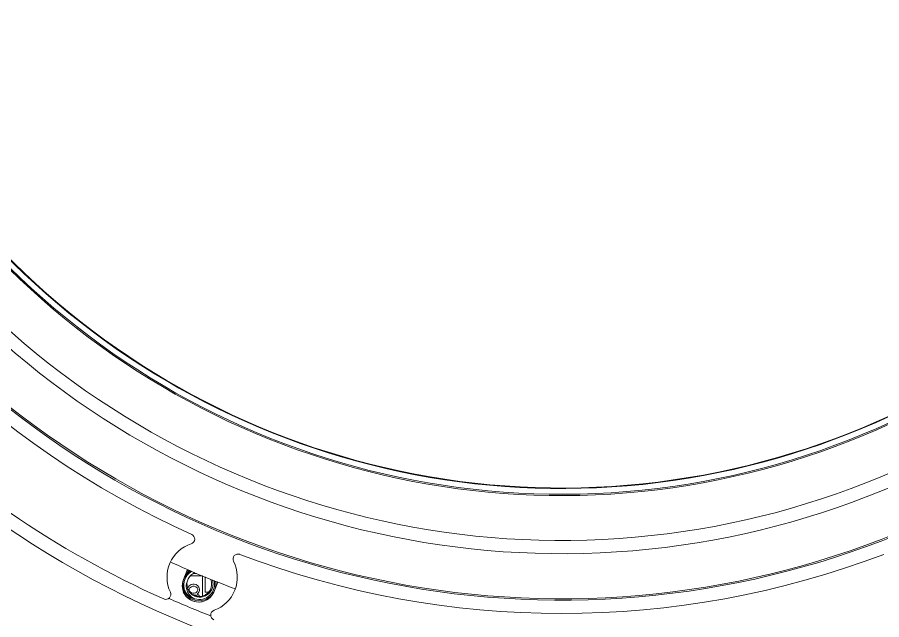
# Model space of a CAD drawing. Header units: millimetres. Extents: x 1177 to 4147, y 93 to 2194.
# Drawn here: x 1704.1 to 1876.2, y 1505.7 to 1625.6 of the extents above; entities that cross this region are included whole.
import ezdxf

# ---------------------------------------------------------------- set-up
doc = ezdxf.new("R2010")
doc.units = ezdxf.units.MM
doc.header["$LTSCALE"] = 0.1
doc.layers.get('0').update_dxf_attribs({"lineweight": 13})
doc.layers.add('标注', color=251, linetype='Continuous', lineweight=9)

msp = doc.modelspace()

# ---------------------------------------------------------------- linework, layer by layer
for p, q in [((1738.03, 1515.63), (1737.22, 1513.66)), ((1738.57, 1514.38), (1741, 1514.38)), ((1739.77, 1514.89), (1739.23, 1514.89)), ((1741, 1514.38), (1741, 1510.41)), ((1741.5, 1511.14), (1741.5, 1514.17)), ((1738.36, 1512.41), (1738.15, 1512.16)), ((1738.71, 1512.67), (1738.36, 1512.41)), ((1738.5, 1511.99), (1738.78, 1512.24)), ((1739.07, 1512.75), (1738.71, 1512.67)), ((1738.78, 1512.24), (1739.07, 1512.33)), ((1739.35, 1512.75), (1739.07, 1512.75)), ((1739.07, 1512.33), (1739.35, 1512.33)), ((1739.71, 1512.67), (1739.35, 1512.75)), ((1739.35, 1512.33), (1739.64, 1512.24)), ((1739.64, 1512.24), (1739.92, 1511.99)), ((1740.06, 1512.41), (1739.71, 1512.67)), ((1740.27, 1512.16), (1740.06, 1512.41)), ((1743.22, 1511.18), (1744.04, 1513.14)), ((1738.15, 1512.16), (1738.06, 1511.91)), ((1738.36, 1511.73), (1738.5, 1511.99)), ((1738.36, 1511.56), (1738.36, 1511.73)), ((1738.5, 1511.31), (1738.36, 1511.56)), ((1738.78, 1511.05), (1738.5, 1511.31)), ((1739.07, 1510.97), (1738.78, 1511.05)), ((1739.35, 1510.97), (1739.07, 1510.97)), ((1739.12, 1510.63), (1739.35, 1510.63)), ((1739.64, 1511.05), (1739.35, 1510.97)), ((1739.35, 1510.63), (1739.64, 1510.54)), ((1739.92, 1511.31), (1739.64, 1511.05)), ((1739.64, 1510.54), (1739.92, 1510.37)), ((1739.92, 1511.99), (1740.06, 1511.73)), ((1740.06, 1511.56), (1739.92, 1511.31)), ((1739.92, 1510.8), (1740.06, 1510.88)), ((1740.06, 1510.71), (1739.92, 1510.8)), ((1740.06, 1511.73), (1740.06, 1511.56)), ((1740.06, 1510.88), (1740.27, 1511.14)), ((1740.34, 1510.46), (1740.06, 1510.71)), ((1740.42, 1511.73), (1740.27, 1512.16)), ((1740.27, 1511.14), (1740.42, 1511.48)), ((1740.39, 1510.33), (1740.34, 1510.46)), ((1740.42, 1511.48), (1740.42, 1511.73)), ((1742.2, 1511.14), (1741.5, 1511.14)), ((1741.5, 1510.64), (1741.61, 1510.64))]:
    msp.add_line(p, q)
for centre, radius, start, end in [((1812.49, 1686.89), 196.75, 204.5623, 43.01), ((1812.49, 1686.89), 177.33, 204.9054, 48.56), ((1812.49, 1686.89), 177.05, 204.9052, 48.6494), ((1812.49, 1686.89), 168.08, 204.7879, 51.5557), ((1812.49, 1686.89), 165.45, 204.7068, 52.4482), ((1812.49, 1686.89), 156.5, 204.2484, 55.6488), ((1812.49, 1686.89), 156.25, 204.2314, 55.7417), ((1812.49, 1686.89), 155.11, 204.1505, 56.1675), ((1812.49, 1686.89), 155, 204.1424, 56.2088), ((1812.49, 1686.89), 180, 204.898, 245.852), ((1812.49, 1686.89), 194, 204.644, 245.9041), ((1738.44, 1521.73), 1, 288.0923, 65.852), ((1740.93, 1514.13), 7, 108.0923, 205.2861), ((1748.06, 1517.75), 1, 69.148, 206.9077), ((1812.49, 1686.89), 180, 249.148, 290.852), ((1812.49, 1686.89), 186.75, 245.355, 249.645), ((1740.35, 1512.74), 3.65, 127.8541, 128.778), ((1740.93, 1514.13), 7, 289.7139, 26.9077), ((1740.35, 1512.74), 3.05, 121.6834, 178.7077), ((1740.35, 1512.74), 3.3, 124.5896, 153.7436), ((1740.35, 1512.74), 3.55, 126.9742, 135.2749), ((1740.35, 1512.74), 2.45, 110.4661, 198), ((1740.22, 1512.42), 3.25, 157.5, 337.5), ((1740.35, 1512.74), 3.3, 163.6888, 331.3486), ((1740.37, 1512.75), 3.16, 187.3326, 194.8937), ((1740.35, 1512.47), 3.07, 173.5619, 182.8214), ((1740.37, 1512.47), 3.09, 182.8183, 184.6401), ((1740.38, 1512.47), 3.1, 184.6409, 187.4054), ((1740.3, 1512.65), 3, 175.1148, 176.8118), ((1740.28, 1512.38), 2.52, 170.8547, 172.2291), ((1740.35, 1512.74), 2.45, 203.5739, 24.2427), ((1740.35, 1512.74), 3.05, 253.2923, 13.6561), ((1740.35, 1512.74), 3.3, 343.788, 10.6042), ((1740.35, 1512.74), 3.55, 0.9315, 8.2226), ((1740.35, 1512.74), 3.65, 3.6924, 6.2532), ((1733.69, 1510.71), 1, 245.9041, 25.2861), ((1740.35, 1512.74), 3.55, 206.4115, 279.0833), ((1740.4, 1512.47), 3.11, 187.4054, 189.3319), ((1740.33, 1512.73), 3.11, 194.909, 195.9131), ((1740.41, 1512.47), 3.12, 189.3315, 190.5749), ((1740.31, 1512.73), 3.1, 195.913, 196.9232), ((1740.41, 1512.47), 3.12, 190.5748, 191.9771), ((1740.41, 1512.47), 3.12, 191.9771, 192.4604), ((1740.3, 1512.72), 3.08, 196.9231, 197.9994), ((1740.41, 1512.47), 3.12, 192.4604, 192.9873), ((1740.37, 1512.75), 3.16, 198.0401, 214.0789), ((1740.35, 1512.74), 3.14, 214.1182, 215.4107), ((1740.41, 1512.37), 2.65, 188.6219, 191.0869), ((1740.35, 1512.74), 3.14, 215.4106, 216.8542), ((1740.35, 1512.74), 3.14, 216.8544, 217.1404), ((1740.35, 1512.74), 3.14, 217.1406, 218.4485), ((1740.36, 1512.74), 3.14, 218.4485, 219.9603), ((1740.36, 1512.75), 3.15, 219.9861, 233.9733), ((1740.34, 1512.63), 2.4, 195.6424, 196.7816), ((1740.37, 1512.65), 2.44, 196.7898, 201.2114), ((1740.38, 1512.77), 3.17, 224.4518, 225.4414), ((1740.37, 1512.76), 3.17, 225.4414, 226.4162), ((1740.35, 1512.73), 3.13, 226.4014, 233.9767), ((1812.49, 1686.89), 193.5, 246.1608, 248.8392), ((1740.61, 1512.47), 2.88, 227.8204, 228.0778), ((1743.63, 1506.6), 1, 109.7139, 249.0959)]:
    msp.add_arc(centre, radius, start, end)
for points, knots in [([(1737.31, 1512.9), (1737.33, 1513.15), (1737.43, 1513.63), (1737.76, 1514.31), (1738.24, 1514.88), (1738.65, 1515.17), (1738.86, 1515.29)], [0, 0, 0, 0, 0.249983, 0.500118, 0.750018, 1, 1, 1, 1]), ([(1737.79, 1512.78), (1737.8, 1512.84), (1737.85, 1513.09), (1737.94, 1513.33), (1738.02, 1513.5)], [0, 0, 0, 0, 0.250895, 1, 1, 1, 1]), ([(1743.09, 1512.74), (1743.08, 1512.45), (1742.96, 1511.86), (1742.51, 1511.08), (1741.82, 1510.5), (1740.99, 1510.17), (1740.09, 1510.14), (1739.23, 1510.42), (1738.52, 1510.97), (1738.21, 1511.49), (1738.1, 1511.76)], [0, 0, 0, 0, 0.125034, 0.250093, 0.375084, 0.500078, 0.625053, 0.750023, 0.87493, 1, 1, 1, 1]), ([(1742.99, 1513.58), (1743.01, 1513.51), (1743.07, 1513.24), (1743.1, 1512.95), (1743.09, 1512.74)], [0, 0, 0, 0, 0.250869, 1, 1, 1, 1]), ([(1738.68, 1510.34), (1738.46, 1510.54), (1738.08, 1511.01), (1737.87, 1511.57), (1737.81, 1511.87)], [0, 0, 0, 0, 0.500246, 1, 1, 1, 1]), ([(1739.48, 1509.82), (1739.39, 1509.84), (1739.05, 1509.92), (1738.73, 1510.07), (1738.51, 1510.2)], [0, 0, 0, 0, 0.250346, 1, 1, 1, 1]), ([(1739.48, 1509.82), (1739.26, 1509.92), (1738.99, 1510.08), (1738.75, 1510.28), (1738.69, 1510.33)], [0, 0, 0, 0, 0.749356, 1, 1, 1, 1])]:
    msp.add_open_spline(points, degree=3, knots=knots)
msp.add_open_spline([(1737.79, 1511.98), (1737.75, 1512.22), (1737.75, 1512.47), (1737.78, 1512.72)], degree=3)
at = {"layer": '标注'}
msp.add_spline([(2027.49, 1819.18), (1864.3, 1806.37), (1766.77, 1737.15), (1658.76, 1615.8), (1597.49, 1595.16)], degree=3, dxfattribs=at)

doc.saveas('drawing.dxf')
